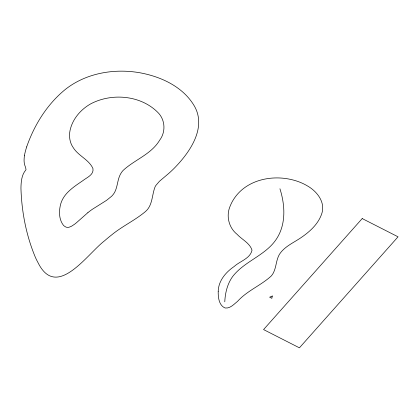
<?xml version="1.0" encoding="UTF-8"?>
<svg xmlns="http://www.w3.org/2000/svg" width="419" height="419" viewBox="0 0 419 419"><rect width="100%" height="100%" fill="white"/><g stroke="black" fill="none" stroke-linecap="round" stroke-linejoin="round"><path stroke-width="0.63" d="M224.778 301.811C225.218 292.86 227.386 283.7 232.765 276.378C242.58 263.781 258.141 257.889 269.59 247.1A44 33.557 -19.3 0 0 276.032 239.616C286.256 224.757 285.187 205.247 279.934 188.765M24.527 155.297L24.438 155.842A49.877 38.04 -19.3 0 0 24.187 157.911L24.087 159.817A31.357 23.914 -19.3 0 0 24.422 163.829L24.857 165.442A17.745 13.534 -19.3 0 0 25.187 166.301L26.025 169.313A3.425 2.614 -19.3 0 1 25.758 170.072C22.05 174.346 21.29 180.222 21.023 185.669A116.54 88.88 -19.3 0 0 20.955 188.393C21.678 212.066 26.308 235.871 35.547 257.722A131.493 100.288 -19.3 0 0 38.014 262.65C56.633 300.318 87.126 254.071 104.52 240.836A134.185 102.336 -19.3 0 1 111.459 235.075C121.981 226.36 134.583 220.588 145.068 211.873C152.741 205.734 151.783 195.254 155.035 186.947A16.655 12.706 -19.3 0 1 155.826 185.512L159.429 181.301L168.443 173.681A101.079 77.091 -19.3 0 0 177.2 165.138C191.326 149.908 206.305 126.768 194.358 106.033C182.951 86.513 160.514 76.378 139.014 72.618C113.711 68.397 86.089 73.168 65.6 89.221C47.274 104.022 34.321 124.82 26.654 146.928M87.89 212.643L76.724 222.494A44.891 34.232 -19.3 0 1 74.566 224.233L71.549 226.213L69.318 227.145A4.803 3.661 -19.3 0 1 68.182 227.339L67.81 227.355A5.253 4.007 -19.3 0 1 65.757 226.993L63.981 225.831A13.623 10.391 -19.3 0 1 63.374 225.213C58.744 219.21 58.822 210.773 60.765 203.76C62.305 198.376 65.862 193.808 70.01 190.147C73.891 186.644 78.28 183.779 82.58 180.84C86.618 177.551 94.055 174.953 92.955 168.553C89.006 159.56 78.227 155.894 73.142 147.488C69.716 142.57 68.842 136.217 70.052 130.419C72.487 119.043 80.726 109.474 90.719 103.849C111.648 92.798 140.428 95.165 157.565 112.151C165.248 119.41 166.034 131.791 159.686 140.166C151.249 154.333 134.688 159.649 123.123 170.423A19.672 15 -19.3 0 0 121.798 172.047C117.425 177.829 118.006 185.559 114.869 191.881A18.488 14.099 -19.3 0 1 111.595 196.281L106.557 200.345L92.431 209.243A58.529 44.639 -19.3 0 0 87.89 212.637M24.491 155.297A85.45 65.17 -19.3 0 1 26.685 146.928M218.205 291.53C218.105 297.39 218.907 305.446 225.113 308.002C230.157 308.667 233.928 304.231 237.521 301.392C247.048 290.786 260.707 285.575 271.093 276.152A17.551 13.387 -19.3 0 0 273.612 272.434C276.357 266.699 276.173 259.963 279.384 254.406C284.627 246.246 294.096 242.564 301.748 237.159C310.448 231.147 318.854 223.322 322.007 212.91C325.27 201.644 316.633 191.111 307.352 185.874A62.981 48.033 -19.3 0 0 290.346 179.348C270.506 175.032 247.021 180.29 234.823 197.574A44.692 34.086 -19.3 0 0 230.398 205.546C225.81 215.371 228.57 227.543 237.07 234.3C241.931 239.579 249.729 242.957 252.018 250.153C250.305 258.612 239.809 261.215 234.059 266.573C225.7 272.271 218.362 280.934 218.205 291.53M272.282 296.018L271.842 298.328L269.627 297.197L272.282 296.018M362.205 218.561L263.567 329.58L299.412 347.833L398.05 236.814L362.205 218.561"/></g></svg>
